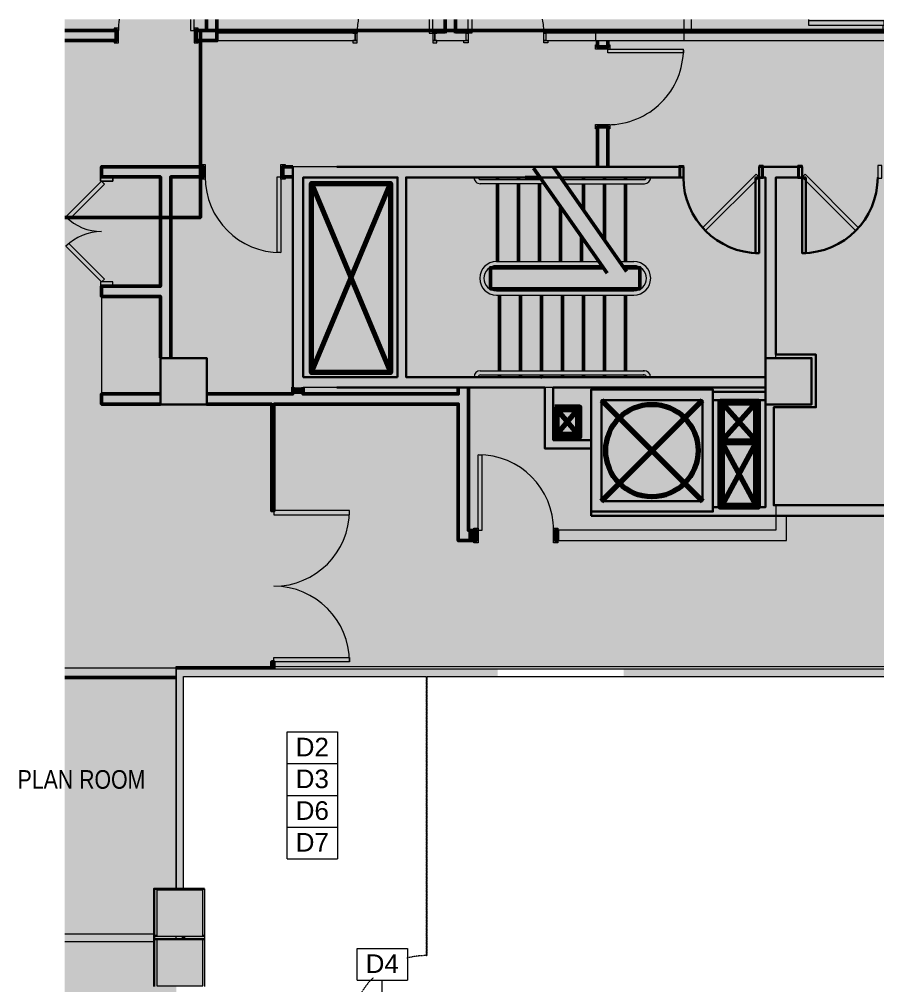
# Model space of a CAD drawing. Header units: inches. Extents: x 440 to 1827, y -16294 to -15154.
# Drawn here: x 439.6 to 848.2, y -15614.3 to -15154.3 of the extents above; entities that cross this region are included whole.
import ezdxf

# ---------------------------------------------------------------- set-up
doc = ezdxf.new("R2010")
doc.units = ezdxf.units.IN
doc.header["$MEASUREMENT"] = 0
doc.linetypes.add('Demolished', pattern=[0.1875, 0.125, -0.0625])
for name, color, linetype, lineweight in [('A-ANNO-KEYN', 231, 'Continuous', 9), ('A-Anno-Note', 90, 'Continuous', 50), ('A-COLS', 10, 'Continuous', 30), ('A-DETL', 250, 'Continuous', 20), ('A-DETL-GENF', 92, 'Continuous', 9), ('A-DETL-THIN', 151, 'Continuous', 9), ('A-DOOR', 31, 'Demolished', 9), ('A-DOOR-FRAM', 10, 'Continuous', 30), ('A-FLOR-HRAL', 250, 'Continuous', 20), ('A-FLOR-STRS', 90, 'Continuous', 50), ('A-Hvac', 170, 'Continuous', 70), ('A-WALL', 10, 'Continuous', 30), ('A-WALL-PATT', 111, 'Continuous', 13), ('Chevy Chase Pavilion_9th - 900 _ 910_dwg', 8, 'Continuous', 9), ('G-ANNO-TEXT', 250, 'Continuous', 20), ('I-WALL', 2, 'Continuous', 13), ('S-COLS', 52, 'Continuous', 13)]:
    doc.layers.add(name, color=color, linetype=linetype, lineweight=lineweight)
doc.styles.add('Arial', font='arial.ttf', dxfattribs={"height": 8.851796})
doc.styles.add('Arial Narrow', font='ARIALN.TTF', dxfattribs={"height": 8.849544})

# ---------------------------------------------------------------- blocks, each defined once
blk = doc.blocks.new('Single Glass Door - 36_ x 84_-4833911-FIRST FLOOR DEMOLITION')
at = {"layer": 'A-DOOR', "color": 250, "lineweight": 20}
for p, q in [((16.90625, -0.25), (17.90625, -0.25)), ((16.90625, -36.0625), (16.90625, -0.25)), ((17.90625, -0.25), (17.90625, -36.0625)), ((17.90625, -36.0625), (16.90625, -36.0625))]:
    blk.add_line(p, q, dxfattribs=at)
at = {"layer": 'A-DOOR', "color": 7}
blk.add_arc((17.90625, -0.25), 35.8125, 179.5, 270, dxfattribs=at)
blk = doc.blocks.new('Concrete-Rectangular-Column - 1_10_-4868861-FIRST FLOOR DEMOLITION')
at = {"layer": 'S-COLS', "lineweight": 9}
blk.add_hatch(color=7, dxfattribs=at).paths.add_polyline_path([(-11, -11), (11, -11), (11, 11), (-11, 11)], flags=0)
at = {"layer": 'S-COLS', "color": 8, "lineweight": 20}
for p, q in [((11, 11), (-11, 11)), ((-11, 11), (-11, -11)), ((11, -11), (11, 11)), ((-11, -11), (11, -11))]:
    blk.add_line(p, q, dxfattribs=at)
blk = doc.blocks.new('Chevy Chase Pavilion_9th - 900 _ 910_dwg_03 - COLUMN - RECTANGLE - 24 x 24-470460-FLOOR PLAN - LEVEL 9-5113136-FIRST FLOOR DEMOLITION')
at = {"layer": 'S-COLS', "lineweight": 30}
h = blk.add_hatch(color=10, dxfattribs=at)
h.paths.add_polyline_path([(-12, -12), (12, -12), (12, 12), (11.24, 12), (11.24, 11.85), (-10.76, 11.85), (-10.76, 12), (-12, 12), (-12, 9.38)], flags=0)
h.paths.add_polyline_path([(-1.51, -11.65), (-10.76, -11.65), (-10.76, 10.35), (11.24, 10.35), (11.24, -11.65), (1.99, -11.65)], flags=0)
at = {"layer": 'S-COLS', "color": 10, "lineweight": 30}
blk.add_line((12, 12), (11.24, 12), dxfattribs=at)
at = {"layer": 'S-COLS', "color": 10, "lineweight": 30, "flags": 128}
blk.add_lwpolyline([(-10.76, 12), (-12, 12), (-12, -12)], dxfattribs=at)
blk = doc.blocks.new('Chevy Chase Pavilion_9th - 900 _ 910_dwg_03 - COLUMN - RECTANGLE - 24 x 24-470562-FLOOR PLAN - LEVEL 9-5113137-FIRST FLOOR DEMOLITION')
at = {"layer": 'S-COLS', "lineweight": 30}
blk.add_hatch(color=10, dxfattribs=at).paths.add_polyline_path([(-10.76, -10.47), (-10.76, 11.38), (11.24, 11.38), (11.24, -10.47), (12, -10.47), (12, 12), (-12, 12), (-12, -10.47)], flags=0)
at = {"layer": 'S-COLS', "color": 10, "lineweight": 30, "flags": 128}
blk.add_lwpolyline([(12, 12), (-12, 12), (-12, -12), (12, -12)], dxfattribs=at)
blk = doc.blocks.new('Chevy Chase Pavilion_9th - 900 _ 910_dwg_ST - TYPE A - SINGLE FLUSH - 36_ x 84_-514202-FLOOR PLAN - LEVEL 9-5113140-FIRST FLOOR DEMOLITION')
at = {"layer": 'A-DOOR', "color": 250, "linetype": 'Continuous', "lineweight": 20, "flags": 128}
blk.add_lwpolyline([(17.49, -38.44), (16.25, -38.44), (16.25, -2.44), (18, -2.44), (18, -38.48)], dxfattribs=at)
at = {"layer": 'A-DOOR', "color": 7, "linetype": 'Continuous'}
blk.add_arc((18, -2.44), 36.04, 180, 270, dxfattribs=at)
at = {"layer": 'A-DOOR-FRAM', "color": 250, "lineweight": 20, "flags": 128}
for points in [[(-18, 3.44), (-18, 2.44), (-20, 2.44), (-20, 3.44)], [(-19, -2.44), (-19, 2.44), (-18, 2.44), (-18, -2.44)], [(20, 3.44), (20, 2.44), (18, 2.44), (18, 3.44)], [(18, -2.44), (18, 2.44), (19, 2.44), (19, -2.44)], [(-20, -3.44), (-20, -2.44), (-18, -2.44), (-18, -3.44)], [(18, -3.44), (18, -2.44), (20, -2.44), (20, -3.44)]]:
    blk.add_lwpolyline(points, close=True, dxfattribs=at)
blk = doc.blocks.new('Chevy Chase Pavilion_9th - 900 _ 910_dwg_08 - DOOR - SINGLE - EXSTING - FLUSH - 36x84-493618-FLOOR PLAN - LEVEL 9-5113143-FIRST FLOOR DEMOLITION')
at = {"layer": 'A-DOOR-FRAM', "lineweight": 20}
h = blk.add_hatch(color=250, dxfattribs=at)
h.paths.add_polyline_path([(20.28, -1.71), (22.28, -1.71), (22.28, 4.29), (20.28, 4.29), (20.28, -1.21)], flags=0)
h.paths.add_polyline_path([(-17.72, -1.71), (-15.72, -1.71), (-15.72, 4.29), (-17.72, 4.29), (-17.72, -1.21)], flags=0)
at = {"layer": 'A-DOOR', "color": 250, "linetype": 'Continuous', "lineweight": 20, "flags": 128}
blk.add_lwpolyline([(20.28, -1.21), (18.86, 0.21), (-6.59, -25.25), (-5.18, -26.66)], close=True, dxfattribs=at)
at = {"layer": 'A-DOOR', "color": 50, "linetype": 'Continuous', "lineweight": 13}
blk.add_arc((20.28, -1.21), 36, 180, 225, dxfattribs=at)
at = {"layer": 'A-DOOR-FRAM', "color": 250, "lineweight": 20, "flags": 128}
for points in [[(-17.72, -1.71), (-17.72, 4.29), (-15.72, 4.29), (-15.72, -1.71), (-17.72, -1.71), (-17.72, 4.29), (-15.72, 4.29), (-15.72, -1.71)], [(22.28, 4.29), (20.28, 4.29), (20.28, -1.71), (20.28, 4.29), (22.28, 4.29), (22.28, -1.71), (20.28, -1.71), (22.28, -1.71)]]:
    blk.add_lwpolyline(points, close=True, dxfattribs=at)
blk = doc.blocks.new('Chevy Chase Pavilion_9th - 900 _ 910_dwg_08 - DOOR - SINGLE - EXSTING - FLUSH - 36x84-493656-FLOOR PLAN - LEVEL 9-5113144-FIRST FLOOR DEMOLITION')
at = {"layer": 'A-DOOR-FRAM', "lineweight": 20}
h = blk.add_hatch(color=250, dxfattribs=at)
h.paths.add_polyline_path([(-15.72, 1.71), (-17.72, 1.71), (-17.72, -4.29), (-15.72, -4.29), (-15.72, 1.21)], flags=0)
h.paths.add_polyline_path([(20.28, 1.71), (20.28, -4.29), (22.28, -4.29), (22.28, 1.71)], flags=0)
at = {"layer": 'A-DOOR', "color": 250, "linetype": 'Continuous', "lineweight": 20, "flags": 128}
blk.add_lwpolyline([(20.28, 1.21), (18.86, -0.21), (-6.59, 25.25), (-5.18, 26.66)], close=True, dxfattribs=at)
at = {"layer": 'A-DOOR', "color": 50, "linetype": 'Continuous', "lineweight": 13}
blk.add_arc((20.28, 1.21), 36, 135, 180, dxfattribs=at)
at = {"layer": 'A-DOOR-FRAM', "color": 250, "lineweight": 20, "flags": 128}
for points in [[(-15.72, 1.71), (-17.72, 1.71), (-17.72, -4.29), (-15.72, -4.29)], [(-17.72, -4.29), (-15.72, -4.29), (-15.72, 1.71), (-17.72, 1.71)], [(20.28, -4.29), (20.28, 1.71), (22.28, 1.71), (22.28, -4.29), (22.28, 1.71), (20.28, 1.71), (20.28, -4.29), (22.28, -4.29)]]:
    blk.add_lwpolyline(points, close=True, dxfattribs=at)
blk = doc.blocks.new('Chevy Chase Pavilion_9th - 900 _ 910_dwg_ST - TYPE A - SINGLE FLUSH - 36_ x 84_-545716-FLOOR PLAN - LEVEL 9-5113147-FIRST FLOOR DEMOLITION')
at = {"layer": 'A-DOOR', "color": 250, "linetype": 'Continuous', "lineweight": 20, "flags": 128}
blk.add_lwpolyline([(16.25, 8.37), (16.25, 1.75), (18, 1.75), (18, 8.37)], dxfattribs=at)
at = {"layer": 'A-DOOR', "color": 7, "linetype": 'Continuous'}
blk.add_arc((18, 1.75), 36.04, 169.393, 180, dxfattribs=at)
at = {"layer": 'A-DOOR-FRAM', "color": 250, "lineweight": 20, "flags": 128}
for points in [[(-18, 2.75), (-20, 2.75), (-20, 1.75), (-18, 1.75)], [(-18, 1.75), (-19, 1.75), (-19, -1.75), (-18, -1.75)], [(20, 2.75), (18, 2.75), (18, 1.75), (20, 1.75)], [(19, 1.75), (18, 1.75), (18, -1.75), (19, -1.75)], [(-20, -2.75), (-18, -2.75), (-18, -1.75), (-20, -1.75)], [(18, -2.75), (20, -2.75), (20, -1.75), (18, -1.75)]]:
    blk.add_lwpolyline(points, close=True, dxfattribs=at)
blk = doc.blocks.new('Chevy Chase Pavilion_9th - 900 _ 910_dwg_ST - TYPE A - SINGLE FLUSH - 36_ x 84_-514003-FLOOR PLAN - LEVEL 9-5113148-FIRST FLOOR DEMOLITION')
at = {"layer": 'A-DOOR', "color": 250, "linetype": 'Continuous', "lineweight": 20, "flags": 128}
blk.add_lwpolyline([(16.25, -8.37), (16.25, -1.75), (18, -1.75), (18, -8.37)], dxfattribs=at)
at = {"layer": 'A-DOOR', "color": 7, "linetype": 'Continuous'}
blk.add_arc((18, -1.75), 36.04, 180, 190.607, dxfattribs=at)
at = {"layer": 'A-DOOR-FRAM', "color": 250, "lineweight": 20, "flags": 128}
for points in [[(-18, 2.75), (-18, 1.75), (-20, 1.75), (-20, 2.75)], [(-19, -1.75), (-19, 1.75), (-18, 1.75), (-18, -1.75)], [(20, 2.75), (20, 1.75), (18, 1.75), (18, 2.75)], [(18, -1.75), (18, 1.75), (19, 1.75), (19, -1.75)], [(-20, -2.75), (-20, -1.75), (-18, -1.75), (-18, -2.75)], [(18, -2.75), (18, -1.75), (20, -1.75), (20, -2.75)]]:
    blk.add_lwpolyline(points, close=True, dxfattribs=at)
blk = doc.blocks.new('Chevy Chase Pavilion_9th - 900 _ 910_dwg_ST - TYPE A - SINGLE FLUSH - 36_ x 84_-512701-FLOOR PLAN - LEVEL 9-5113142-FIRST FLOOR DEMOLITION')
at = {"layer": 'A-DOOR', "color": 250, "linetype": 'Continuous', "lineweight": 20, "flags": 128}
blk.add_lwpolyline([(16.25, 7.68), (16.25, 2.44), (18, 2.44), (18, 7.68)], dxfattribs=at)
at = {"layer": 'A-DOOR', "color": 7, "linetype": 'Continuous'}
blk.add_arc((18, 2.44), 36.04, 171.6232, 180, dxfattribs=at)
at = {"layer": 'A-DOOR-FRAM', "color": 250, "lineweight": 20, "flags": 128}
for points in [[(-18, 3.44), (-20, 3.44), (-20, 2.44), (-18, 2.44)], [(-18, 2.44), (-19, 2.44), (-19, -2.44), (-18, -2.44)], [(20, 3.44), (18, 3.44), (18, 2.44), (20, 2.44)], [(19, 2.44), (18, 2.44), (18, -2.44), (19, -2.44)], [(-20, -3.44), (-18, -3.44), (-18, -2.44), (-20, -2.44)], [(18, -3.44), (20, -3.44), (20, -2.44), (18, -2.44)]]:
    blk.add_lwpolyline(points, close=True, dxfattribs=at)
blk = doc.blocks.new('Chevy Chase Pavilion_9th - 900 _ 910_dwg_08 - DOOR - DOUBLE - EXISTING - FLUSH - 48x84-516940-FLOOR PLAN - LEVEL 9-5113149-FIRST FLOOR DEMOLITION')
at = {"layer": 'A-DOOR', "color": 250, "linetype": 'Continuous', "lineweight": 20, "flags": 128}
for points in [[(-21.72, 1.15), (-20.31, -0.27), (-3.34, 16.7), (-4.75, 18.12)], [(26.28, 1.15), (24.86, -0.27), (7.89, 16.7), (9.31, 18.12)]]:
    blk.add_lwpolyline(points, close=True, dxfattribs=at)
at = {"layer": 'A-DOOR', "color": 7, "linetype": 'Continuous'}
for centre, start, end in [((-21.72, 1.15), 360, 45), ((26.28, 1.15), 135, 180)]:
    blk.add_arc(centre, 24, start, end, dxfattribs=at)
at = {"layer": 'A-DOOR-FRAM', "color": 250, "lineweight": 20, "flags": 128}
for points in [[(-21.72, 1.65), (-23.72, 1.65), (-23.72, -4.23), (-21.72, -4.23)], [(-23.72, -4.23), (-21.72, -4.23), (-21.72, 1.65), (-23.72, 1.65)], [(26.28, -4.23), (26.28, 1.65), (28.28, 1.65), (28.28, -4.23), (28.28, 1.65), (26.28, 1.65), (26.28, -4.23), (28.28, -4.23)]]:
    blk.add_lwpolyline(points, close=True, dxfattribs=at)
blk = doc.blocks.new('Chevy Chase Pavilion_9th - 900 _ 910_dwg_08 - DOOR - SINGLE - CONCEALED FRAME - FULL GLASS - 36x84-536247-FLOOR PLAN - LEVEL 9-5113151-FIRST FLOOR DEMOLITION')
at = {"layer": 'A-DOOR', "color": 250, "linetype": 'Continuous', "lineweight": 20, "flags": 128}
blk.add_lwpolyline([(20.28, -0.79), (18.28, -0.79), (18.28, 35.21), (20.28, 35.21)], close=True, dxfattribs=at)
at = {"layer": 'A-DOOR', "color": 7, "linetype": 'Continuous'}
blk.add_arc((20.28, -0.79), 36, 90, 180, dxfattribs=at)
at = {"layer": 'A-DOOR-FRAM', "color": 250, "lineweight": 20, "flags": 128}
blk.add_lwpolyline([(22.28, -0.29), (20.28, -0.29), (20.28, -2.29), (22.28, -2.29)], dxfattribs=at)
blk = doc.blocks.new('Chevy Chase Pavilion_9th - 900 _ 910_dwg_08 - DOOR - SINGLE - CONCEALED FRAME - FULL GLASS - 36x84-536328-FLOOR PLAN - LEVEL 9-5113152-FIRST FLOOR DEMOLITION')
at = {"layer": 'A-DOOR', "color": 250, "linetype": 'Continuous', "lineweight": 20, "flags": 128}
blk.add_lwpolyline([(20.28, 0.79), (18.28, 0.79), (18.28, -35.21), (20.28, -35.21)], close=True, dxfattribs=at)
at = {"layer": 'A-DOOR', "color": 7, "linetype": 'Continuous'}
blk.add_arc((20.28, 0.79), 36, 180, 270, dxfattribs=at)
at = {"layer": 'A-DOOR-FRAM', "color": 250, "lineweight": 20, "flags": 128}
blk.add_lwpolyline([(22.28, 0.29), (20.28, 0.29), (20.28, 2.29), (22.28, 2.29)], dxfattribs=at)
blk = doc.blocks.new('Chevy Chase Pavilion_9th - 900 _ 910_dwg_08 - DOOR - SINGLE - CONCEALED FRAME - FULL GLASS - 36x84-544326-FLOOR PLAN - LEVEL 9-5113154-FIRST FLOOR DEMOLITION')
at = {"layer": 'A-DOOR', "color": 250, "linetype": 'Continuous', "lineweight": 20, "flags": 128}
blk.add_lwpolyline([(20.28, -0.46), (18.28, -0.46), (18.28, -36.46), (20.28, -36.46)], close=True, dxfattribs=at)
at = {"layer": 'A-DOOR', "color": 7, "linetype": 'Continuous'}
blk.add_arc((20.28, -0.46), 36, 265.7184, 270, dxfattribs=at)
at = {"layer": 'A-DOOR-FRAM', "color": 250, "lineweight": 20, "flags": 128}
blk.add_lwpolyline([(22.28, -0.96), (20.28, -0.96), (20.28, 3.54), (22.28, 3.54)], dxfattribs=at)
blk = doc.blocks.new('Chevy Chase Pavilion_9th - 900 _ 910_dwg-4821032-FIRST FLOOR DEMOLITION')
at = {"layer": 'A-DETL-GENF', "lineweight": 20}
blk.add_hatch(color=250, dxfattribs=at).paths.add_polyline_path([(1263.17, 3070.35), (1263.17, 3165.35), (1218.25, 3165.35), (1218.25, 3070.35)], flags=0)
at = {"layer": 'A-WALL', "lineweight": 20}
for points in [[(1150.25, 3057.35), (1172.25, 3057.35), (1172.25, 3079.35), (1150.25, 3079.35), (1150.25, 3062.22)], [(1438.25, 3057.35), (1460.25, 3057.35), (1460.25, 3079.35), (1438.25, 3079.35)]]:
    blk.add_hatch(color=250, dxfattribs=at).paths.add_polyline_path(points, flags=0)
h = blk.add_hatch(color=250, dxfattribs=at)
h.paths.add_polyline_path([(1203.25, 2931.66), (1204.25, 2931.66), (1204.25, 2934.66), (1203.25, 2934.66), (1203.25, 2932.48)], flags=0)
h.paths.add_polyline_path([(1203.25, 3006.66), (1204.25, 3006.66), (1204.25, 3057.35), (1203.25, 3057.35)], flags=0)
at = {"layer": 'A-WALL-PATT', "lineweight": 20}
for points in [[(1399.5, 3233.85), (1403, 3233.85), (1403, 3240.47), (1399.5, 3240.47)], [(1213.25, 3065.35), (1218.25, 3065.35), (1218.25, 3170.35), (1213.25, 3170.35), (1213.25, 3070.35)], [(1267.17, 3070.35), (1267.17, 3165.35), (1263.17, 3165.35), (1263.17, 3070.35)], [(1443.25, 3079.35), (1443.25, 3165.35), (1438.25, 3165.35), (1438.25, 3079.35)], [(1275.5, 3065.35), (1438.25, 3065.35), (1438.25, 3070.35), (1218.25, 3070.35), (1218.25, 3065.35), (1267.17, 3065.35)], [(1443.25, 2992.35), (1448.25, 2992.35), (1448.25, 3009.35), (1443.25, 3009.35)], [(1781.25, 3004.35), (1781.25, 3009.35), (1448.25, 3009.35), (1448.25, 3004.35)], [(1338.44, 2992.35), (1443.25, 2992.35), (1443.25, 2997.35), (1338.44, 2997.35)], [(1152.1, 2927.66), (1157.76, 2927.7), (1157.75, 2931.66), (1104.72, 2931.66), (1104.72, 2927.66), (1147.26, 2927.66)], [(1161.26, 2931.2), (1161.26, 2931.66), (1157.76, 2931.66), (1157.76, 2931.2)], [(1147.26, 2801.57), (1147.26, 2805.07), (1104.72, 2805.07), (1104.72, 2801.57)]]:
    blk.add_hatch(color=250, dxfattribs=at).paths.add_polyline_path(points, flags=0)
h = blk.add_hatch(color=250, dxfattribs=at)
h.paths.add_polyline_path([(1399.5, 3230.35), (1399.5, 3233.85), (1333.75, 3233.85), (1333.75, 3230.35), (1397.25, 3230.35)], flags=0)
h.paths.add_polyline_path([(1285.88, 3230.35), (1295.75, 3230.35), (1295.75, 3233.85), (1280.88, 3233.85), (1280.88, 3230.35)], flags=0)
h.paths.add_polyline_path([(1242.88, 3230.35), (1242.88, 3233.85), (1177.13, 3233.85), (1177.13, 3230.35), (1218.25, 3230.35)], flags=0)
h = blk.add_hatch(color=250, dxfattribs=at)
h.paths.add_polyline_path([(1493.72, 3230.35), (1559.69, 3230.35), (1559.69, 3233.85), (1399.5, 3233.85), (1399.5, 3230.35), (1448.25, 3230.35)], flags=0)
h.paths.add_polyline_path([(1841.26, 3230.35), (1841.51, 3230.35), (1841.51, 3233.85), (1595.69, 3233.85), (1595.69, 3230.35), (1837.76, 3230.35)], flags=0)
h = blk.add_hatch(color=250, dxfattribs=at)
h.paths.add_polyline_path([(1732.55, 3165.35), (1732.55, 3170.35), (1493.72, 3170.35), (1493.72, 3165.35)], flags=0)
h.paths.add_polyline_path([(1443.25, 3165.35), (1453.72, 3165.35), (1453.72, 3170.35), (1437.25, 3170.35), (1437.25, 3165.35), (1438.25, 3165.35)], flags=0)
h.paths.add_polyline_path([(1772.55, 3165.35), (1786.25, 3165.35), (1786.25, 3170.35), (1772.55, 3170.35)], flags=0)
h.paths.add_polyline_path([(1397.25, 3165.35), (1397.25, 3170.35), (1218.25, 3170.35), (1218.25, 3165.35), (1275.5, 3165.35)], flags=0)
at = {"layer": 'I-WALL', "lineweight": 20}
for points in [[(1177.13, 3230.35), (1177.13, 3240.47), (1172.25, 3240.47), (1172.25, 3230.35)], [(1290.75, 3233.85), (1290.75, 3240.47), (1285.88, 3240.47), (1285.88, 3233.85)], [(1155.13, 3079.35), (1155.13, 3165.47), (1150.25, 3165.47), (1150.25, 3079.35)], [(1150.25, 3108.6), (1150.25, 3113.47), (1127.13, 3113.47), (1127.13, 3108.6)], [(1218.13, 3062.22), (1218.13, 3065.35), (1213.25, 3065.35), (1213.25, 3062.22)], [(1296.88, 2992.35), (1296.88, 3065.35), (1292, 3065.35), (1292, 2992.35)], [(1150.25, 3057.35), (1150.25, 3062.22), (1122.25, 3062.22), (1122.25, 3057.35)], [(1204.25, 3057.35), (1292, 3057.35), (1292, 3062.22), (1172.25, 3062.22), (1172.25, 3057.35), (1203.25, 3057.35)], [(1300.44, 2992.35), (1300.44, 2997.22), (1296.88, 2997.22), (1296.88, 2992.35)]]:
    blk.add_hatch(color=250, dxfattribs=at).paths.add_polyline_path(points, flags=0)
h = blk.add_hatch(color=250, dxfattribs=at)
h.paths.add_polyline_path([(1129.25, 3230.35), (1129.25, 3235.22), (1104.72, 3235.22), (1104.72, 3230.35)], flags=0)
h.paths.add_polyline_path([(1167.25, 3230.35), (1172.25, 3230.35), (1172.25, 3235.22), (1167.25, 3235.22)], flags=0)
h = blk.add_hatch(color=250, dxfattribs=at)
h.paths.add_polyline_path([(1358.34, 3170.35), (1363.21, 3170.35), (1363.21, 3189.35), (1358.34, 3189.35)], flags=0)
h.paths.add_polyline_path([(1363.21, 3227.35), (1363.21, 3230.35), (1358.34, 3230.35), (1358.34, 3227.35)], flags=0)
h = blk.add_hatch(color=250, dxfattribs=at)
h.paths.add_polyline_path([(1122.25, 3108.6), (1127.13, 3108.6), (1127.13, 3113.47), (1122.25, 3113.47)], flags=0)
h.paths.add_polyline_path([(1122.25, 3165.47), (1127.13, 3165.47), (1127.13, 3170.35), (1122.25, 3170.35)], flags=0)
h = blk.add_hatch(color=250, dxfattribs=at)
h.paths.add_polyline_path([(1157.75, 3165.47), (1170.59, 3165.47), (1170.59, 3170.35), (1127.13, 3170.35), (1127.13, 3165.47), (1155.13, 3165.47)], flags=0)
h.paths.add_polyline_path([(1208.59, 3165.47), (1213.25, 3165.47), (1213.25, 3170.35), (1208.59, 3170.35)], flags=0)
at = {"layer": 'A-Anno-Note'}
for p, q in [((1157.76, 2927.22), (1104.72, 2927.22)), ((1161.26, 2826.04), (1161.26, 2826.66)), ((1161.26, 2826.66), (1161.26, 2826.04)), ((1161.26, 2802.54), (1161.26, 2804.04)), ((1161.26, 2804.04), (1161.26, 2802.54))]:
    blk.add_line(p, q, dxfattribs=at)
at = {"layer": 'A-Anno-Note', "flags": 128}
blk.add_lwpolyline([(1104.72, 3146.22), (1169.26, 3146.22), (1169.26, 3235.22), (1851.26, 3235.22), (1851.26, 3009.22), (2025.26, 3009.22), (2025.26, 3240.47)], dxfattribs=at)
at = {"layer": 'A-COLS', "flags": 128}
for points in [[(1150.26, 3079.22), (1172.26, 3079.22), (1172.26, 3057.22), (1150.26, 3057.22)], [(1438.26, 3079.22), (1460.26, 3079.22), (1460.26, 3057.22), (1438.26, 3057.22)]]:
    blk.add_lwpolyline(points, close=True, dxfattribs=at)
at = {"layer": 'A-DETL'}
for p, q in [((1122.25, 3108.6), (1122.25, 3062.22)), ((1171.26, 2826.66), (1171.26, 2780.19))]:
    blk.add_line(p, q, dxfattribs=at)
at = {"layer": 'A-DOOR', "color": 10, "linetype": 'Continuous', "lineweight": 30, "flags": 128}
for points in [[(1399.25, 3170.22), (1397.75, 3170.22), (1397.75, 3165.22), (1399.25, 3165.22)], [(1436.75, 3170.22), (1435.25, 3170.22), (1435.25, 3165.22), (1436.75, 3165.22)], [(1454.22, 3170.22), (1455.72, 3170.22), (1455.72, 3165.22), (1454.22, 3165.22)], [(1433.5, 3165.22), (1433.5, 3129.22), (1435.25, 3129.22), (1435.25, 3165.22)], [(1457.47, 3165.22), (1457.47, 3129.22), (1455.72, 3129.22), (1455.72, 3165.22)]]:
    blk.add_lwpolyline(points, close=True, dxfattribs=at)
at = {"layer": 'A-DOOR', "color": 10, "linetype": 'Continuous', "lineweight": 30}
for centre, start, end in [((1435.25, 3165.22), 180, 270), ((1455.72, 3165.22), 270, 360)]:
    blk.add_arc(centre, 36, start, end, dxfattribs=at)
at = {"layer": 'A-FLOR-HRAL'}
for p, q in [((1310.25, 3125.22), (1359.04, 3125.22)), ((1360.44, 3123.22), (1310.25, 3123.22)), ((1368.81, 3125.22), (1375.64, 3125.22)), ((1375.64, 3123.22), (1370.21, 3123.22)), ((1310.25, 3111.22), (1375.64, 3111.22)), ((1310.25, 3109.22), (1375.64, 3109.22))]:
    blk.add_line(p, q, dxfattribs=at)
at = {"layer": 'A-FLOR-HRAL', "flags": 128}
for points in [[(1333.58, 3162.22), (1303.07, 3162.22), (1302.47, 3162.22)], [(1302.56, 3164.22), (1303.07, 3164.22), (1332.18, 3164.22)], [(1341.5, 3164.22), (1380.13, 3164.22), (1380.64, 3164.22)], [(1342.9, 3162.22), (1380.13, 3162.22), (1380.73, 3162.22)], [(1302.47, 3073.22), (1303.07, 3073.22), (1380.65, 3073.22), (1380.05, 3073.22)], [(1302.56, 3071.22), (1303.07, 3071.22), (1380.56, 3071.22), (1380.05, 3071.22)]]:
    blk.add_lwpolyline(points, dxfattribs=at)
at = {"layer": 'A-FLOR-HRAL'}
for centre, radius, start, end in [((1302.56, 3165.22), 3, 179.9981, 269.9981), ((1302.56, 3165.22), 1, 179.9981, 269.9981), ((1380.64, 3165.22), 3, 270.0019, 0.0019), ((1380.64, 3165.22), 1, 270.0019, 0.0019), ((1310.25, 3117.22), 8, 90, 270), ((1310.25, 3117.22), 6, 90, 270), ((1375.64, 3117.22), 8, 270, 90), ((1375.64, 3117.22), 6, 270, 90), ((1302.56, 3070.22), 3, 90.0019, 180.0019), ((1380.56, 3070.22), 3, 359.9981, 89.9981), ((1302.56, 3070.22), 1, 90.0019, 180.0019), ((1380.56, 3070.22), 1, 359.9981, 89.9981)]:
    blk.add_arc(centre, radius, start, end, dxfattribs=at)
at = {"layer": 'A-FLOR-STRS'}
for p, q in [((1362.93, 3119.67), (1327.9, 3169.71)), ((1372.15, 3120.46), (1337.38, 3170.11)), ((1310.75, 3165.22), (1310.75, 3164.22)), ((1320.75, 3165.22), (1320.75, 3164.22)), ((1331.48, 3165.22), (1323.87, 3165.22)), ((1330.75, 3165.22), (1330.75, 3164.22)), ((1351.64, 3165.22), (1351.64, 3164.22)), ((1361.64, 3165.22), (1361.64, 3164.22)), ((1371.64, 3165.22), (1371.64, 3164.22)), ((1310.75, 3162.22), (1310.75, 3125.22)), ((1320.75, 3162.22), (1320.75, 3125.22)), ((1330.75, 3162.22), (1330.75, 3125.22)), ((1351.64, 3149.74), (1351.64, 3162.22)), ((1361.64, 3135.46), (1361.64, 3162.22)), ((1371.64, 3125.22), (1371.64, 3162.22)), ((1340.75, 3151.35), (1340.75, 3125.22)), ((1350.75, 3137.07), (1350.75, 3125.22)), ((1310.75, 3122.22), (1310.75, 3123.22)), ((1320.75, 3122.22), (1320.75, 3123.22)), ((1330.75, 3122.22), (1330.75, 3123.22)), ((1340.75, 3122.22), (1340.75, 3123.22)), ((1350.75, 3122.22), (1350.75, 3123.22)), ((1371.64, 3122.22), (1371.64, 3123.22)), ((1311.64, 3111.22), (1311.64, 3112.22)), ((1321.64, 3111.22), (1321.64, 3112.22)), ((1331.64, 3111.22), (1331.64, 3112.22)), ((1341.64, 3111.22), (1341.64, 3112.22)), ((1351.64, 3111.22), (1351.64, 3112.22)), ((1361.64, 3111.22), (1361.64, 3112.22)), ((1371.64, 3111.22), (1371.64, 3112.22)), ((1311.64, 3073.22), (1311.64, 3109.22)), ((1321.64, 3073.22), (1321.64, 3109.22)), ((1331.64, 3073.22), (1331.64, 3109.22)), ((1341.64, 3073.22), (1341.64, 3109.22)), ((1351.64, 3073.22), (1351.64, 3109.22)), ((1361.64, 3073.22), (1361.64, 3109.22)), ((1371.64, 3073.22), (1371.64, 3109.22)), ((1311.64, 3070.22), (1311.64, 3071.22)), ((1321.64, 3070.22), (1321.64, 3071.22)), ((1341.64, 3070.22), (1341.64, 3071.22)), ((1351.64, 3070.22), (1351.64, 3071.22)), ((1361.64, 3070.22), (1361.64, 3071.22)), ((1371.64, 3070.22), (1371.64, 3071.22))]:
    blk.add_line(p, q, dxfattribs=at)
at = {"layer": 'A-FLOR-STRS', "flags": 128}
blk.add_lwpolyline([(1370.91, 3122.22), (1378.52, 3122.22), (1378.52, 3112.22), (1307.38, 3112.22), (1307.38, 3122.22), (1361.14, 3122.22)], dxfattribs=at)
blk.add_lwpolyline([(1331.64, 3071.22), (1331.64, 3070.22)], close=True, dxfattribs=at)
at = {"layer": 'A-Hvac'}
for p, q in [((1222.19, 3072.39), (1259.75, 3162.39)), ((1360.25, 3059.22), (1408.25, 3011.22)), ((1360.25, 3011.22), (1408.25, 3059.22)), ((1338.95, 3042.81), (1348.95, 3054.81)), ((1417.75, 3038.92), (1433.75, 3009.22))]:
    blk.add_line(p, q, dxfattribs=at)
at = {"layer": 'A-Hvac', "flags": 128}
for points in [[(1222.19, 3162.39), (1259.75, 3162.39), (1259.75, 3072.39), (1222.19, 3072.39), (1222.19, 3162.39), (1259.75, 3072.39)], [(1338.95, 3054.81), (1348.95, 3054.81), (1348.95, 3042.81), (1338.95, 3042.81), (1338.95, 3054.81), (1348.95, 3042.81), (1348.95, 3054.81), (1338.95, 3054.81), (1338.95, 3042.81), (1348.95, 3042.81)], [(1417.75, 3039.91), (1433.75, 3057.74), (1417.75, 3057.74), (1417.75, 3039.91), (1433.75, 3039.91), (1433.75, 3057.74)], [(1417.75, 3057.74), (1417.75, 3009.22), (1433.75, 3009.22), (1433.75, 3057.74), (1417.75, 3057.74), (1433.75, 3039.91)], [(1433.75, 3038.92), (1417.75, 3038.92), (1417.75, 3009.22), (1433.75, 3009.22), (1433.75, 3038.92), (1417.75, 3009.22)]]:
    blk.add_lwpolyline(points, dxfattribs=at)
for points in [[(1416.75, 3058.72), (1434.75, 3058.72), (1434.75, 3008.22), (1416.75, 3008.22)], [(1337.95, 3055.81), (1337.95, 3041.81), (1349.95, 3041.81), (1349.95, 3055.81)]]:
    blk.add_lwpolyline(points, close=True, dxfattribs=at)
at = {"layer": 'A-Hvac'}
blk.add_circle((1384.25, 3035.22), 22, dxfattribs=at)
at = {"layer": 'A-WALL', "color": 50, "lineweight": 13}
for p, q in [((1399.5, 3233.85), (1357.51, 3233.85)), ((1363.21, 3230.35), (1399.5, 3230.35)), ((1443.25, 3079.35), (1438.25, 3079.35)), ((1438.25, 3070.35), (1438.25, 3065.35)), ((1157.76, 2931.66), (1157.76, 2931.2)), ((1161.26, 2931.2), (1161.26, 2931.66))]:
    blk.add_line(p, q, dxfattribs=at)
at = {"layer": 'A-WALL'}
for p, q in [((1213.25, 3165.47), (1213.25, 3170.35)), ((1213.25, 3170.22), (1213.25, 3065.22)), ((1399.25, 3170.22), (1234.25, 3170.22)), ((1454.22, 3170.22), (1436.25, 3170.22)), ((1438.25, 3063.22), (1413.25, 3063.22)), ((1438.25, 3059.22), (1413.25, 3059.22)), ((1204.25, 3057.35), (1203.25, 3057.35)), ((1203.25, 2931.66), (1204.25, 2931.66))]:
    blk.add_line(p, q, dxfattribs=at)
at = {"layer": 'A-WALL', "color": 250, "lineweight": 20}
for p, q in [((1150.25, 3079.35), (1150.25, 3062.22)), ((1438.25, 3079.35), (1438.25, 3070.35)), ((1150.25, 3057.35), (1172.25, 3057.35))]:
    blk.add_line(p, q, dxfattribs=at)
at = {"layer": 'A-WALL', "flags": 128}
for points in [[(1772.05, 3170.22), (1786.25, 3170.22), (1786.25, 3004.22), (1355.26, 3004.22)], [(1399.25, 3165.22), (1267.17, 3165.22), (1267.17, 3070.22), (1438.25, 3070.22), (1438.25, 3165.22), (1436.25, 3165.22)], [(1772.05, 3165.22), (1781.25, 3165.22), (1781.25, 3009.22), (1442.25, 3009.22), (1442.25, 3055.88), (1462.28, 3055.88), (1462.28, 3080.88), (1443.25, 3080.88), (1443.25, 3165.22), (1454.22, 3165.22), (1455.91, 3165.22)], [(1355.25, 3036.22), (1333.25, 3036.22), (1333.25, 3065.22), (1234.25, 3065.22)], [(1355.25, 3040.22), (1337.25, 3040.22), (1337.25, 3065.22), (1438.25, 3065.22)], [(1355.25, 3004.22), (1355.25, 3064.22), (1413.25, 3064.22), (1413.25, 3006.22), (1355.25, 3006.22)], [(1438.25, 3057.22), (1438.25, 3008.22), (1413.25, 3008.22)]]:
    blk.add_lwpolyline(points, dxfattribs=at)
for points in [[(1263.17, 3070.22), (1218.25, 3070.22), (1218.25, 3165.22), (1263.17, 3165.22)], [(1408.25, 3059.22), (1408.25, 3011.22), (1360.25, 3011.22), (1360.25, 3059.22)]]:
    blk.add_lwpolyline(points, close=True, dxfattribs=at)
at = {"layer": 'A-WALL', "color": 250, "lineweight": 20, "flags": 128}
for points in [[(1172.25, 3062.22), (1172.25, 3079.35), (1155.13, 3079.35)], [(1438.25, 3065.35), (1438.25, 3057.35), (1460.25, 3057.35), (1460.25, 3079.35), (1443.25, 3079.35)]]:
    blk.add_lwpolyline(points, dxfattribs=at)
at = {"layer": 'A-WALL', "color": 90, "lineweight": 50, "flags": 128}
for points in [[(1203.25, 3057.35), (1203.25, 3006.66), (1204.25, 3006.66), (1204.25, 3057.35)], [(1204.25, 2931.66), (1204.25, 2934.66), (1203.25, 2934.66), (1203.25, 2931.66)]]:
    blk.add_lwpolyline(points, dxfattribs=at)
at = {"layer": 'I-WALL', "color": 90, "lineweight": 50}
for p, q in [((1285.88, 3240.47), (1285.88, 3233.85)), ((1290.75, 3233.85), (1290.75, 3240.47)), ((1172.25, 3057.35), (1203.25, 3057.35))]:
    blk.add_line(p, q, dxfattribs=at)
at = {"layer": 'I-WALL', "color": 250, "lineweight": 20}
for p, q in [((1403, 3233.85), (1403, 3240.47)), ((1494.75, 3233.85), (1399.5, 3233.85)), ((1358.34, 3170.35), (1213.25, 3170.35)), ((1213.25, 3165.47), (1213.25, 3065.35)), ((1218.13, 3065.35), (1292, 3065.35)), ((1296.88, 3065.35), (1438.25, 3065.35)), ((1203.25, 2931.66), (1104.72, 2931.66)), ((1104.72, 2927.66), (1157.76, 2927.66)), ((1147.26, 2805.07), (1104.72, 2805.07)), ((1104.72, 2801.57), (1147.26, 2801.57))]:
    blk.add_line(p, q, dxfattribs=at)
at = {"layer": 'I-WALL', "color": 90, "lineweight": 50, "flags": 128}
for points in [[(1172.25, 3240.47), (1172.25, 3235.22), (1167.25, 3235.22), (1167.25, 3230.35), (1177.13, 3230.35), (1177.13, 3240.47)], [(1104.72, 3230.35), (1129.25, 3230.35), (1129.25, 3235.22), (1104.72, 3235.22)], [(1358.34, 3230.35), (1358.34, 3227.35), (1363.21, 3227.35), (1363.21, 3230.35)], [(1363.21, 3170.35), (1363.21, 3189.35), (1358.34, 3189.35), (1358.34, 3170.35)], [(1155.13, 3079.35), (1155.13, 3165.47), (1170.59, 3165.47), (1170.59, 3170.35), (1122.25, 3170.35), (1122.25, 3165.47), (1150.25, 3165.47), (1150.25, 3113.47), (1122.25, 3113.47), (1122.25, 3108.6), (1150.25, 3108.6), (1150.25, 3079.35)], [(1213.25, 3170.35), (1208.59, 3170.35), (1208.59, 3165.47), (1213.25, 3165.47)], [(1213.25, 3065.35), (1213.25, 3062.22), (1172.25, 3062.22)], [(1204.25, 3057.35), (1292, 3057.35), (1292, 2992.35), (1300.44, 2992.35), (1300.44, 2997.22), (1296.88, 2997.22), (1296.88, 3065.35)], [(1292, 3065.35), (1292, 3062.22), (1218.13, 3062.22), (1218.13, 3065.35)], [(1150.25, 3062.22), (1122.25, 3062.22), (1122.25, 3057.35), (1150.25, 3057.35)]]:
    blk.add_lwpolyline(points, dxfattribs=at)
at = {"layer": 'I-WALL', "color": 250, "lineweight": 20, "flags": 128}
for points in [[(1399.5, 3240.47), (1399.5, 3230.35), (1559.69, 3230.35), (1559.69, 3233.85), (1498.25, 3233.85)], [(1177.13, 3230.35), (1242.88, 3230.35), (1242.88, 3233.85), (1177.13, 3233.85)], [(1285.88, 3233.85), (1280.88, 3233.85), (1280.88, 3230.35), (1295.75, 3230.35), (1295.75, 3233.85), (1290.75, 3233.85)], [(1357.51, 3230.35), (1357.51, 3233.85), (1333.75, 3233.85), (1333.75, 3230.35), (1363.21, 3230.35)], [(1438.25, 3070.35), (1267.17, 3070.35), (1267.17, 3165.35), (1397.25, 3165.35), (1397.25, 3170.35), (1363.21, 3170.35)], [(1339.25, 2992.35), (1448.25, 2992.35), (1448.25, 3004.35), (1786.25, 3004.35), (1786.25, 3170.35), (1772.55, 3170.35), (1772.55, 3165.35), (1781.25, 3165.35), (1781.25, 3009.35), (1443.25, 3009.35), (1443.25, 2997.35), (1338.44, 2997.35), (1338.44, 2997.22)], [(1443.25, 3079.35), (1443.25, 3165.35), (1453.72, 3165.35), (1453.72, 3170.35), (1437.25, 3170.35), (1437.25, 3165.35), (1438.25, 3165.35), (1438.25, 3079.35)]]:
    blk.add_lwpolyline(points, dxfattribs=at)
blk.add_lwpolyline([(1263.17, 3070.35), (1218.25, 3070.35), (1218.25, 3165.35), (1263.17, 3165.35)], close=True, dxfattribs=at)
at = {"layer": 'I-WALL', "color": 90, "lineweight": 50, "flags": 128}
blk.add_lwpolyline([(1339.25, 2997.22), (1338.44, 2997.22), (1338.44, 2992.35), (1339.25, 2992.35)], close=True, dxfattribs=at)
for name, p in [('Chevy Chase Pavilion_9th - 900 _ 910_dwg_ST - TYPE A - SINGLE FLUSH - 36_ x 84_-512701-FLOOR PLAN - LEVEL 9-5113142-FIRST FLOOR DEMOLITION', (1148.25, 3232.79)), ('Chevy Chase Pavilion_9th - 900 _ 910_dwg_ST - TYPE A - SINGLE FLUSH - 36_ x 84_-545716-FLOOR PLAN - LEVEL 9-5113147-FIRST FLOOR DEMOLITION', (1261.88, 3232.1)), ('Chevy Chase Pavilion_9th - 900 _ 910_dwg_ST - TYPE A - SINGLE FLUSH - 36_ x 84_-514202-FLOOR PLAN - LEVEL 9-5113140-FIRST FLOOR DEMOLITION', (1189.59, 3167.91)), ('Chevy Chase Pavilion_9th - 900 _ 910_dwg_08 - DOOR - SINGLE - EXSTING - FLUSH - 36x84-493618-FLOOR PLAN - LEVEL 9-5113143-FIRST FLOOR DEMOLITION', (1414.98, 3166.56)), ('Chevy Chase Pavilion_9th - 900 _ 910_dwg_03 - COLUMN - RECTANGLE - 24 x 24-470562-FLOOR PLAN - LEVEL 9-5113137-FIRST FLOOR DEMOLITION', (1159.26, 2814.66)), ('Chevy Chase Pavilion_9th - 900 _ 910_dwg_03 - COLUMN - RECTANGLE - 24 x 24-470460-FLOOR PLAN - LEVEL 9-5113136-FIRST FLOOR DEMOLITION', (1159.26, 2792.19))]:
    blk.add_blockref(name, p)
for name, p, rotation in [('Chevy Chase Pavilion_9th - 900 _ 910_dwg_ST - TYPE A - SINGLE FLUSH - 36_ x 84_-514003-FLOOR PLAN - LEVEL 9-5113148-FIRST FLOOR DEMOLITION', (1314.75, 3232.1), 180), ('Chevy Chase Pavilion_9th - 900 _ 910_dwg_08 - DOOR - SINGLE - CONCEALED FRAME - FULL GLASS - 36x84-544326-FLOOR PLAN - LEVEL 9-5113154-FIRST FLOOR DEMOLITION', (1495.21, 3258.06), 269.9999999999999), ('Chevy Chase Pavilion_9th - 900 _ 910_dwg_ST - TYPE A - SINGLE FLUSH - 36_ x 84_-514202-FLOOR PLAN - LEVEL 9-5113140-FIRST FLOOR DEMOLITION', (1360.77, 3208.35), 89.99999999999984), ('Chevy Chase Pavilion_9th - 900 _ 910_dwg_08 - DOOR - SINGLE - EXSTING - FLUSH - 36x84-493656-FLOOR PLAN - LEVEL 9-5113144-FIRST FLOOR DEMOLITION', (1475.99, 3166.56), 180), ('Chevy Chase Pavilion_9th - 900 _ 910_dwg_08 - DOOR - DOUBLE - EXISTING - FLUSH - 48x84-516940-FLOOR PLAN - LEVEL 9-5113149-FIRST FLOOR DEMOLITION', (1123.4, 3137.19), 89.99999999999977), ('Chevy Chase Pavilion_9th - 900 _ 910_dwg_ST - TYPE A - SINGLE FLUSH - 36_ x 84_-514202-FLOOR PLAN - LEVEL 9-5113140-FIRST FLOOR DEMOLITION', (1319.44, 2994.79), 180), ('Chevy Chase Pavilion_9th - 900 _ 910_dwg_08 - DOOR - SINGLE - CONCEALED FRAME - FULL GLASS - 36x84-536328-FLOOR PLAN - LEVEL 9-5113152-FIRST FLOOR DEMOLITION', (1205.05, 2986.38), 89.9999999999999), ('Chevy Chase Pavilion_9th - 900 _ 910_dwg_08 - DOOR - SINGLE - CONCEALED FRAME - FULL GLASS - 36x84-536247-FLOOR PLAN - LEVEL 9-5113151-FIRST FLOOR DEMOLITION', (1205.05, 2954.94), 269.9999999999999)]:
    blk.add_blockref(name, p, dxfattribs=dict(rotation=rotation))
at = {"layer": 'G-ANNO-TEXT', "color": 7, "lineweight": 9, "insert": (1082.24, 2883.12), "char_height": 8.85, "width": 72.684, "attachment_point": 1, "line_spacing_factor": 0.968573, "style": 'Arial Narrow'}
blk.add_mtext('PLAN ROOM', dxfattribs=at)
blk = doc.blocks.new('Keynote Tag - Keynote Number - Boxed-135510-FIRST FLOOR DEMOLITION')
at = {"layer": 'A-ANNO-KEYN'}
for p, q in [((-0.125, -0.0792), (-0.125, 0.0781)), ((-0.125, 0.0781), (0.125, 0.0781)), ((0.125, 0.0781), (0.125, -0.0792)), ((-0.125, -0.0792), (0.125, -0.0792))]:
    blk.add_line(p, q, dxfattribs=at)

msp = doc.modelspace()

# ---------------------------------------------------------------- hatches: boundary and pattern name
at = {"layer": 'A-DETL-GENF'}
h = msp.add_hatch(color=9, dxfattribs=at)
h.paths.add_polyline_path([(1305.8, -16293.97), (1305.81, -16293.97), (1305.81, -16287.58), (1327.81, -16287.58), (1327.81, -16293.97), (1472.05, -16293.97), (1472.05, -16260.58), (1305.8, -16260.58), (1305.8, -16257.08), (1544.17, -16257.08), (1570.18, -16246.56), (1571.49, -16249.8), (1544.85, -16260.58), (1475.55, -16260.58), (1475.55, -16293.97), (1809, -16293.97), (1827.43, -16286.52), (1827.43, -15154.33), (1383.78, -15154.33), (1383.78, -15385.58), (1447.48, -15385.58), (1504.16, -15430.97), (1501.97, -15433.7), (1446.25, -15389.08), (1194.28, -15389.08), (1194.28, -15237.45), (1197.78, -15237.45), (1197.78, -15316.95), (1251.34, -15316.95), (1251.34, -15320.45), (1197.78, -15320.45), (1197.78, -15385.58), (1379.78, -15385.58), (1379.78, -15320.45), (1287.34, -15320.45), (1287.34, -15316.95), (1379.78, -15316.95), (1379.78, -15163.08), (1284.71, -15163.08), (1284.71, -15155.33), (1288.21, -15155.33), (1288.21, -15159.58), (1379.78, -15159.58), (1379.78, -15154.33), (759.52, -15154.33), (759.52, -15160.95), (851.27, -15160.95), (851.27, -15157.02), (854.77, -15157.02), (854.77, -15160.95), (916.21, -15160.95), (916.21, -15164.45), (719.73, -15164.45), (719.73, -15167.45), (714.86, -15167.45), (714.86, -15164.45), (690.27, -15164.45), (690.27, -15160.95), (756.02, -15160.95), (756.02, -15154.33), (647.27, -15154.33), (647.27, -15160.95), (652.27, -15160.95), (652.27, -15164.45), (637.4, -15164.45), (637.4, -15160.95), (642.4, -15160.95), (642.4, -15154.33), (533.65, -15154.33), (533.65, -15160.95), (599.4, -15160.95), (599.4, -15164.45), (523.77, -15164.45), (523.77, -15159.58), (528.77, -15159.58), (528.77, -15154.33), (461.24, -15154.33), (461.24, -15159.58), (485.77, -15159.58), (485.77, -15164.45), (461.24, -15164.45), (461.24, -15463.14), (514.27, -15463.14), (514.28, -15462.32), (559.77, -15462.32), (559.77, -15460.14), (560.77, -15460.14), (560.77, -15462.32), (1432.27, -15462.32), (1458.98, -15483.69), (1462.14, -15478.99), (1480.38, -15491.3), (1476.2, -15497.5), (1563.41, -15567.33), (1764.19, -16064.31), (1747.08, -16071.22), (1783.03, -16160.06), (1782.99, -16160.08), (1783.33, -16160.94), (1811.86, -16160.94), (1811.86, -16164.44), (1782.49, -16164.44), (1608.57, -16234.8), (1607.26, -16231.55), (1636.65, -16219.66), (1575.5, -16068.38), (1551.88, -16010), (1302.6, -16068.38), (1302.6, -16293.97)], flags=0)
h.paths.add_polyline_path([(1827.43, -16293.97), (1827.43, -16290.3), (1818.35, -16293.97)], flags=0)
h.paths.add_polyline_path([(1639.89, -16218.35), (1779.87, -16161.72), (1779.74, -16161.39), (1639.76, -16218.02)], flags=0)
h.paths.add_polyline_path([(1566.03, -16106.49), (1557.79, -16086.09), (1578.19, -16077.85), (1586.43, -16098.25)], flags=0)
h.paths.add_polyline_path([(461.24, -15841.83), (537.04, -15811.16), (532.04, -15800.43), (523.56, -15803.85), (515.32, -15783.46), (515.42, -15783.42), (515.32, -15783.16), (522.61, -15780.21), (514.27, -15762.32), (514.27, -15614.62), (503.78, -15614.62), (503.78, -15593.24), (461.24, -15593.24), (461.24, -15792.94)], flags=0)
h.paths.add_polyline_path([(461.24, -15589.74), (503.78, -15589.74), (503.78, -15568.14), (514.27, -15568.14), (514.27, -15467.14), (461.24, -15467.14), (461.24, -15568.14)], flags=0)
h.paths.add_polyline_path([(799.77, -15402.45), (694.96, -15402.45), (694.96, -15397.45), (799.77, -15397.45), (799.77, -15385.45), (1137.77, -15385.45), (1137.77, -15229.45), (1129.07, -15229.45), (1129.07, -15229.95), (1127.07, -15229.95), (1127.07, -15223.95), (1129.07, -15223.95), (1129.07, -15224.45), (1142.77, -15224.45), (1142.77, -15390.45), (804.77, -15390.45), (804.77, -15402.45), (802.79, -15402.45)], flags=0)
h.paths.add_polyline_path([(656.96, -15402.45), (648.52, -15402.45), (648.52, -15337.45), (560.77, -15337.45), (560.77, -15388.15), (559.77, -15388.15), (559.77, -15337.45), (478.77, -15337.45), (478.77, -15332.58), (506.77, -15332.58), (506.77, -15286.2), (478.77, -15286.2), (478.77, -15281.33), (506.77, -15281.33), (506.77, -15229.33), (478.77, -15229.33), (478.77, -15224.45), (527.11, -15224.45), (527.11, -15229.33), (511.65, -15229.33), (511.65, -15315.45), (528.77, -15315.45), (528.77, -15332.58), (569.77, -15332.58), (569.77, -15229.33), (565.11, -15229.33), (565.11, -15224.45), (714.86, -15224.45), (714.86, -15205.45), (719.73, -15205.45), (719.73, -15224.45), (753.77, -15224.45), (753.77, -15223.95), (755.77, -15223.95), (755.77, -15229.95), (753.77, -15229.95), (753.77, -15229.45), (623.68, -15229.45), (623.68, -15324.45), (794.77, -15324.45), (794.77, -15229.45), (793.77, -15229.45), (793.77, -15229.95), (791.77, -15229.95), (791.77, -15223.95), (793.77, -15223.95), (793.77, -15224.45), (810.23, -15224.45), (810.23, -15223.95), (812.23, -15223.95), (812.23, -15229.95), (810.23, -15229.95), (810.23, -15229.45), (799.77, -15229.45), (799.77, -15315.45), (816.77, -15315.45), (816.77, -15337.45), (794.77, -15337.45), (794.77, -15329.45), (653.4, -15329.45), (653.4, -15397.58), (656.96, -15397.58)], flags=0)
h.paths.add_polyline_path([(1222.82, -15384.33), (1198.82, -15384.33), (1198.82, -15344.7), (1222.82, -15344.7), (1222.82, -15363.33), (1378.82, -15363.33), (1378.82, -15384.33), (1234.98, -15384.33)], flags=0)
h.paths.add_polyline_path([(574.77, -15332.58), (648.52, -15332.58), (648.52, -15329.45), (574.65, -15329.45), (574.65, -15332.58)], flags=0)
h.paths.add_polyline_path([(848.23, -15229.95), (848.23, -15223.95), (850.23, -15223.95), (850.23, -15224.45), (1089.07, -15224.45), (1089.07, -15223.95), (1091.07, -15223.95), (1091.07, -15229.95), (1089.07, -15229.95), (1089.07, -15229.45), (850.23, -15229.45), (850.23, -15229.95)], flags=0)
h.paths.add_polyline_path([(1197.78, -15172.45), (1194.28, -15172.45), (1194.28, -15164.45), (952.21, -15164.45), (952.21, -15160.95), (1198.03, -15160.95), (1198.03, -15164.45), (1197.78, -15164.45)], flags=0)
at = {"layer": 'A-WALL-PATT', "lineweight": 9}
for points in [[(514.28, -15568.14), (517.78, -15568.14), (517.78, -15463.61), (514.28, -15463.61), (514.28, -15467.11)], [(632.02, -15467.11), (667.28, -15467.11), (667.28, -15463.61), (517.78, -15463.61), (517.78, -15467.11), (527.78, -15467.11)]]:
    msp.add_hatch(color=7, dxfattribs=at).paths.add_polyline_path(points, flags=0)
h = msp.add_hatch(color=7, dxfattribs=at)
h.paths.add_polyline_path([(1332.38, -15467.11), (1437.3, -15467.11), (1432.93, -15463.61), (1269.58, -15463.61), (1269.58, -15467.11), (1323.54, -15467.11)], flags=0)
h.paths.add_polyline_path([(1032.92, -15467.11), (1233.58, -15467.11), (1233.58, -15463.61), (727.28, -15463.61), (727.28, -15467.11), (984.65, -15467.11)], flags=0)

# ---------------------------------------------------------------- linework, layer by layer
at = {"layer": 'A-ANNO-KEYN'}
msp.add_line((612.41, -15628.03), (612.41, -15611.69), dxfattribs=at)
at = {"layer": 'A-DETL-THIN'}
for p, q in [((514.27, -15463.14), (514.27, -15462.32)), ((514.27, -15462.32), (559.77, -15462.32)), ((514.27, -15467.14), (514.27, -15463.14)), ((559.77, -15462.32), (560.77, -15462.32)), ((560.77, -15462.32), (1432.27, -15462.32)), ((514.27, -15568.14), (514.27, -15467.14)), ((514.27, -15568.77), (514.27, -15568.14)), ((514.27, -15592.27), (514.27, -15590.77)), ((514.27, -15614.61), (514.27, -15614.27))]:
    msp.add_line(p, q, dxfattribs=at)
at = {"layer": 'I-WALL', "color": 8, "lineweight": 20}
for p, q in [((514.28, -15463.61), (514.28, -15568.14)), ((1233.58, -15463.61), (514.28, -15463.61)), ((517.78, -15568.14), (517.78, -15467.11)), ((517.78, -15467.11), (633.32, -15467.11)), ((633.82, -15467.11), (1178.78, -15467.11)), ((514.28, -15568.14), (517.78, -15568.14))]:
    msp.add_line(p, q, dxfattribs=at)
at = {"layer": 'I-WALL', "color": 250, "linetype": 'Demolished', "lineweight": 20}
for p, q in [((633.32, -15467.11), (633.32, -15599.86)), ((633.82, -15599.86), (633.82, -15467.11)), ((633.32, -15599.86), (633.82, -15599.86))]:
    msp.add_line(p, q, dxfattribs=at)

# ---------------------------------------------------------------- block references
at = {"layer": 'A-ANNO-KEYN', "xscale": 95.99999999999994, "yscale": 95.99999999999994, "zscale": 95.99999999999994}
for p in [(579.1, -15500.98), (612.41, -15604.08)]:
    msp.add_blockref('Keynote Tag - Keynote Number - Boxed-135510-FIRST FLOOR DEMOLITION', p, dxfattribs=at)
at = {"layer": 'A-DOOR', "color": 7, "rotation": 269.9999999999999}
msp.add_blockref('Single Glass Door - 36_ x 84_-4833911-FIRST FLOOR DEMOLITION', (633.57, -15617.86), dxfattribs=at)
at = {"layer": 'Chevy Chase Pavilion_9th - 900 _ 910_dwg', "color": 250, "lineweight": 20}
msp.add_blockref('Chevy Chase Pavilion_9th - 900 _ 910_dwg-4821032-FIRST FLOOR DEMOLITION', (-643.48, -18394.8), dxfattribs=at)
at = {"layer": 'S-COLS', "lineweight": 9, "rotation": 90.00000000000185}
for p in [(516.02, -15579.77), (516.02, -15603.27)]:
    msp.add_blockref('Concrete-Rectangular-Column - 1_10_-4868861-FIRST FLOOR DEMOLITION', p, dxfattribs=at)

# ---------------------------------------------------------------- next in the draw order: texts
at = {"layer": 'A-ANNO-KEYN', "char_height": 8.852, "width": 18.792, "attachment_point": 2, "line_spacing_factor": 0.938532, "style": 'Arial', "bg_fill": 3, "box_fill_scale": 1.25, "bg_fill_color": 0, "bg_fill_transparency": 0}
for s, insert in [('D2', (579.07, -15496.27)), ('D4', (612.38, -15599.37))]:
    msp.add_mtext(s, dxfattribs=dict(at, insert=insert))

# ---------------------------------------------------------------- next in the draw order: block references
at = {"layer": 'A-ANNO-KEYN', "xscale": 95.99999999999994, "yscale": 95.99999999999994, "zscale": 95.99999999999994}
msp.add_blockref('Keynote Tag - Keynote Number - Boxed-135510-FIRST FLOOR DEMOLITION', (579.1, -15516.09), dxfattribs=at)

# ---------------------------------------------------------------- next in the draw order: texts
at = {"layer": 'A-ANNO-KEYN', "insert": (579.07, -15511.38), "char_height": 8.852, "width": 18.792, "attachment_point": 2, "line_spacing_factor": 0.938532, "style": 'Arial', "bg_fill": 3, "box_fill_scale": 1.25, "bg_fill_color": 0, "bg_fill_transparency": 0}
msp.add_mtext('D3', dxfattribs=at)

# ---------------------------------------------------------------- next in the draw order: block references
at = {"layer": 'A-ANNO-KEYN', "xscale": 95.99999999999994, "yscale": 95.99999999999994, "zscale": 95.99999999999994}
msp.add_blockref('Keynote Tag - Keynote Number - Boxed-135510-FIRST FLOOR DEMOLITION', (579.1, -15531.2), dxfattribs=at)

# ---------------------------------------------------------------- next in the draw order: texts
at = {"layer": 'A-ANNO-KEYN', "insert": (579.07, -15526.49), "char_height": 8.852, "width": 18.792, "attachment_point": 2, "line_spacing_factor": 0.938532, "style": 'Arial', "bg_fill": 3, "box_fill_scale": 1.25, "bg_fill_color": 0, "bg_fill_transparency": 0}
msp.add_mtext('D6', dxfattribs=at)

# ---------------------------------------------------------------- next in the draw order: block references
at = {"layer": 'A-ANNO-KEYN', "xscale": 95.99999999999994, "yscale": 95.99999999999994, "zscale": 95.99999999999994}
msp.add_blockref('Keynote Tag - Keynote Number - Boxed-135510-FIRST FLOOR DEMOLITION', (579.1, -15546.31), dxfattribs=at)

# ---------------------------------------------------------------- next in the draw order: texts
at = {"layer": 'A-ANNO-KEYN', "insert": (579.07, -15541.59), "char_height": 8.852, "width": 18.792, "attachment_point": 2, "line_spacing_factor": 0.938532, "style": 'Arial', "bg_fill": 3, "box_fill_scale": 1.25, "bg_fill_color": 0, "bg_fill_transparency": 0}
msp.add_mtext('D7', dxfattribs=at)

doc.saveas('drawing.dxf')
